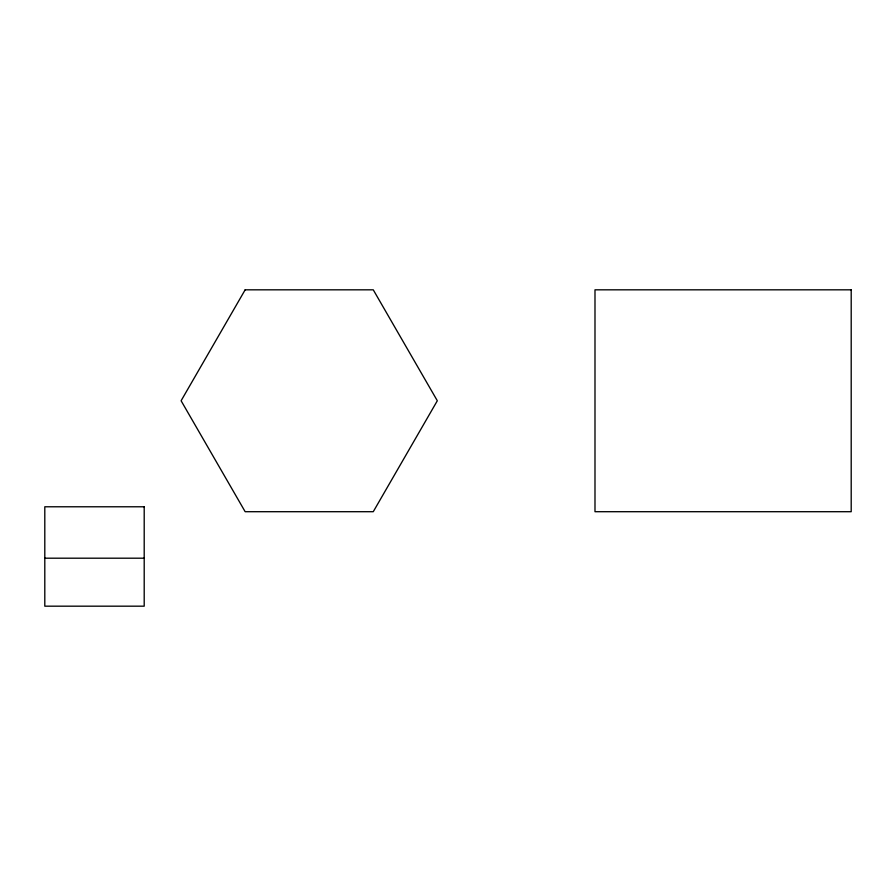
<?xml version="1.0" encoding="UTF-8"?>
<svg xmlns="http://www.w3.org/2000/svg" width="896" height="896" viewBox="0 0 896 896"><rect width="100%" height="100%" fill="white"/><g stroke="black" fill="none" stroke-linecap="round" stroke-linejoin="round"><path stroke-width="1.34" d="M44.8 558.197L144.2 558.197M245.157 289.822L181.104 400.758L245.157 511.706L373.262 511.706L437.315 400.758L373.262 289.822L245.157 289.822M851.2 289.822L594.989 289.822L594.989 511.706L851.2 511.706L851.2 289.822M144.2 506.778L44.8 506.778L44.8 606.178L144.2 606.178L144.2 506.778"/></g></svg>
